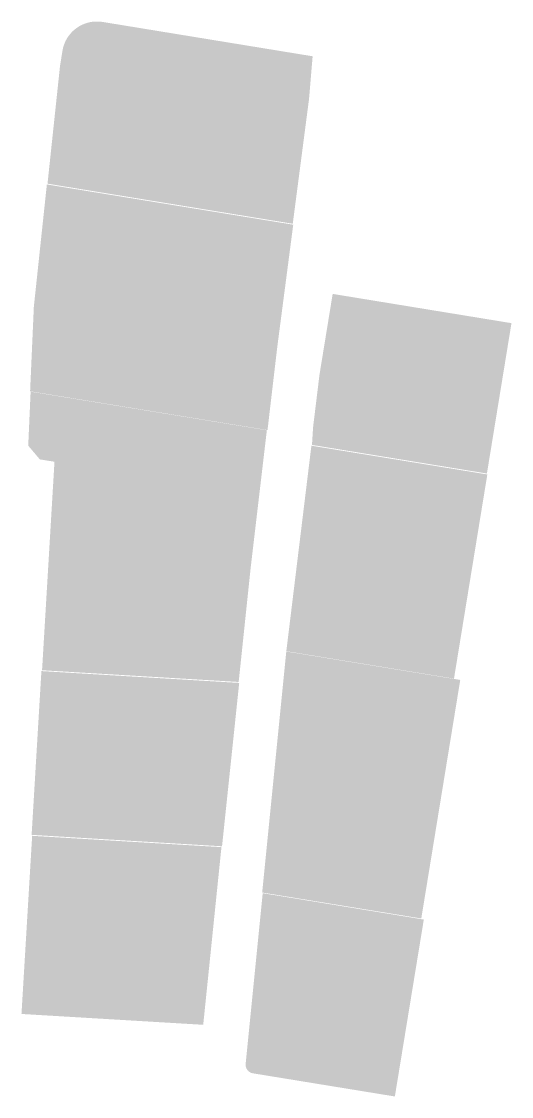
# Model space of a CAD drawing. Header units: inches. Extents: x 7511358 to 7511442, y 4692183 to 4692367.
import ezdxf

# ---------------------------------------------------------------- set-up
doc = ezdxf.new("R2010")
doc.units = ezdxf.units.IN
doc.header["$MEASUREMENT"] = 0

msp = doc.modelspace()

# ---------------------------------------------------------------- hatches: boundary and pattern name
for points in [[(7511364.9, 4692358.96), (7511365.28, 4692361.31), (7511365.31, 4692361.51), (7511365.35, 4692361.72), (7511365.39, 4692361.92), (7511365.44, 4692362.12), (7511365.5, 4692362.32), (7511365.56, 4692362.52), (7511365.64, 4692362.71), (7511365.72, 4692362.91), (7511365.8, 4692363.1), (7511365.89, 4692363.28), (7511365.99, 4692363.47), (7511366.1, 4692363.65), (7511366.21, 4692363.82), (7511366.32, 4692363.99), (7511366.45, 4692364.16), (7511366.58, 4692364.32), (7511366.71, 4692364.48), (7511366.85, 4692364.64), (7511366.99, 4692364.79), (7511367.14, 4692364.93), (7511367.3, 4692365.07), (7511367.46, 4692365.2), (7511367.62, 4692365.33), (7511367.79, 4692365.45), (7511367.97, 4692365.57), (7511368.14, 4692365.68), (7511368.32, 4692365.78), (7511368.51, 4692365.88), (7511368.69, 4692365.97), (7511368.89, 4692366.05), (7511369.08, 4692366.13), (7511369.27, 4692366.2), (7511369.47, 4692366.26), (7511369.67, 4692366.32), (7511369.87, 4692366.37), (7511370.08, 4692366.41), (7511370.28, 4692366.45), (7511370.49, 4692366.47), (7511370.7, 4692366.49), (7511370.9, 4692366.51), (7511371.11, 4692366.51), (7511371.32, 4692366.51), (7511371.53, 4692366.51), (7511371.73, 4692366.49), (7511371.94, 4692366.47), (7511372.15, 4692366.44), (7511408, 4692360.58), (7511407.5, 4692354.63), (7511407.38, 4692353.25), (7511404.61, 4692332), (7511362.76, 4692338.84), (7511364.9, 4692358.96)], [(7511401.97, 4692311.01), (7511400.3, 4692296.79), (7511359.79, 4692303.41), (7511360.43, 4692317.86), (7511362.65, 4692338.71), (7511404.69, 4692331.84), (7511401.97, 4692311.01)], [(7511408.08, 4692297.31), (7511409.17, 4692306.25), (7511411.42, 4692320.03), (7511441.93, 4692315.04), (7511437.74, 4692289.38), (7511407.89, 4692294.26), (7511408.08, 4692297.31)], [(7511361.83, 4692255.81), (7511363.95, 4692291.39), (7511361.45, 4692291.79), (7511359.47, 4692294.13), (7511359.88, 4692303.35), (7511400.19, 4692296.77), (7511397.42, 4692273.24), (7511395.38, 4692253.81), (7511361.83, 4692255.81)], [(7511407.79, 4692294.13), (7511437.81, 4692289.22), (7511432.12, 4692254.38), (7511403.51, 4692259.06), (7511407.79, 4692294.13)], [(7511403.49, 4692258.89), (7511403.51, 4692259.01), (7511433.19, 4692254.16), (7511426.54, 4692213.45), (7511399.39, 4692217.88), (7511403.49, 4692258.89)], [(7511361.72, 4692255.67), (7511395.47, 4692253.65), (7511392.54, 4692225.77), (7511360.05, 4692227.72), (7511361.72, 4692255.67)], [(7511358.32, 4692197.16), (7511360.14, 4692227.56), (7511371.62, 4692226.87), (7511382.87, 4692226.2), (7511388.39, 4692225.87), (7511392.44, 4692225.63), (7511391.29, 4692214.42), (7511389.33, 4692195.31), (7511358.32, 4692197.16)], [(7511397.82, 4692187.03), (7511397.77, 4692187.04), (7511397.72, 4692187.05), (7511397.67, 4692187.07), (7511397.62, 4692187.08), (7511397.57, 4692187.1), (7511397.52, 4692187.11), (7511397.47, 4692187.13), (7511397.43, 4692187.15), (7511397.38, 4692187.18), (7511397.33, 4692187.2), (7511397.29, 4692187.23), (7511397.25, 4692187.25), (7511397.2, 4692187.28), (7511397.16, 4692187.31), (7511397.12, 4692187.34), (7511397.08, 4692187.38), (7511397.04, 4692187.41), (7511397.01, 4692187.45), (7511396.97, 4692187.48), (7511396.93, 4692187.52), (7511396.9, 4692187.56), (7511396.87, 4692187.6), (7511396.84, 4692187.64), (7511396.81, 4692187.68), (7511396.78, 4692187.73), (7511396.76, 4692187.77), (7511396.73, 4692187.82), (7511396.71, 4692187.86), (7511396.69, 4692187.91), (7511396.67, 4692187.96), (7511396.65, 4692188), (7511396.63, 4692188.05), (7511396.62, 4692188.1), (7511396.6, 4692188.15), (7511396.59, 4692188.2), (7511396.58, 4692188.25), (7511396.57, 4692188.3), (7511396.57, 4692188.35), (7511396.56, 4692188.41), (7511396.56, 4692188.46), (7511396.56, 4692188.51), (7511396.56, 4692188.56), (7511396.56, 4692188.61), (7511396.57, 4692188.66), (7511399.48, 4692217.77), (7511426.97, 4692213.27), (7511422.03, 4692183.08), (7511397.82, 4692187.03)]]:
    msp.add_hatch(color=256).paths.add_polyline_path(points, flags=0)

doc.saveas('drawing.dxf')
